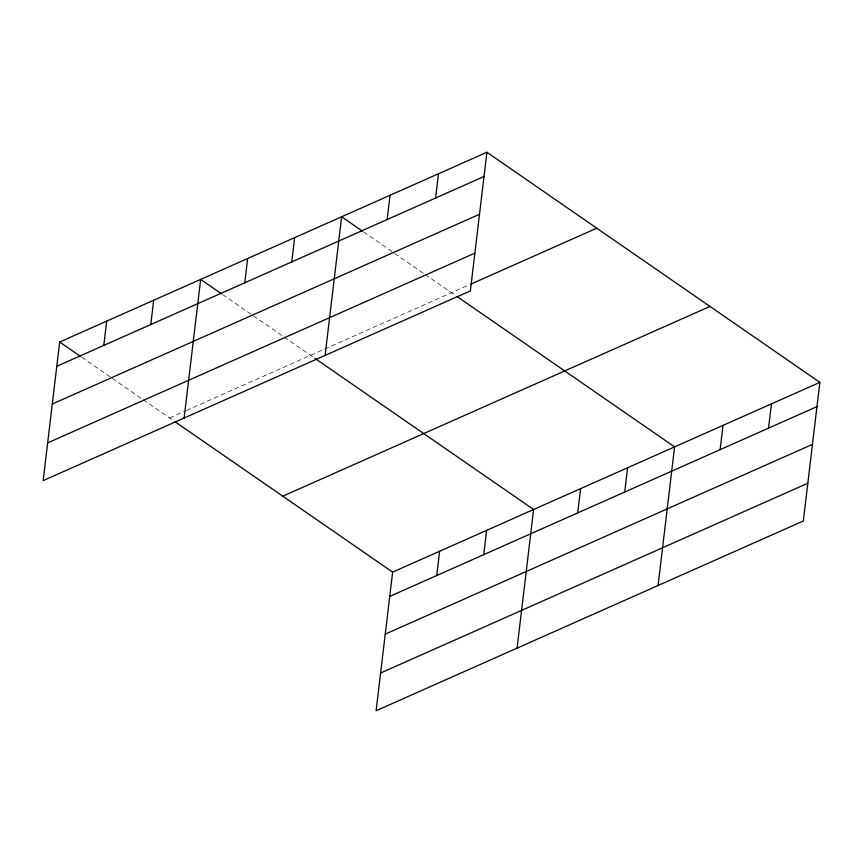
<?xml version="1.0" encoding="UTF-8"?>
<svg xmlns="http://www.w3.org/2000/svg" width="863" height="863" viewBox="0 0 863 863"><rect width="100%" height="100%" fill="white"/><g stroke="black" fill="none" stroke-linecap="round" stroke-linejoin="round"><path stroke-width="0.65" stroke-dasharray="4.32 3.24" d="M169.558 417.951L185.221 410.993M186.43 410.464L469.677 284.65M363.614 231.964L424.046 273.722M425.146 274.488L455.869 295.718M222.632 294.585L252.298 315.081M253.398 315.847L283.064 336.343M284.164 337.109L313.798 357.584M81.651 357.206L111.316 377.703M112.417 378.469L142.082 398.965M143.182 399.731L173.905 420.961"/><path stroke-width="1.29" d="M486.894 152.255L59.676 342.018L43.15 480.637L470.367 290.874L486.894 152.255L819.85 382.363L803.324 520.982L376.106 710.745L392.633 572.126L819.85 382.363M103.776 345.416L106.678 321.144M150.777 324.542L153.668 300.27M184.132 418.016L200.658 279.396L221.532 293.819M244.758 282.794L247.649 258.522M291.748 261.921L294.65 237.649M325.114 355.394L341.64 216.775L362.514 231.198M387.163 219.536L390.054 195.265M435.578 198.037L438.48 173.765M436.732 575.524L439.634 551.252M483.733 554.65L486.624 530.378M517.088 648.124L533.614 509.504L314.887 358.339M577.714 512.902L580.605 488.631M624.704 492.029L627.606 467.757M658.07 585.502L674.596 446.883L456.959 296.473M720.12 449.645L723.011 425.373M768.534 428.145L771.436 403.873M56.785 366.29L484.003 176.527M52.287 404.024L479.504 214.261M47.648 442.902L474.866 253.139M470.885 284.11L596.765 228.188M282.762 496.193L709.979 306.43M389.742 596.398L816.959 406.635M385.243 634.132L812.461 444.369M380.605 673.011L807.822 483.248M59.676 342.018L80.561 356.441M174.995 421.716L392.633 572.126"/></g></svg>
